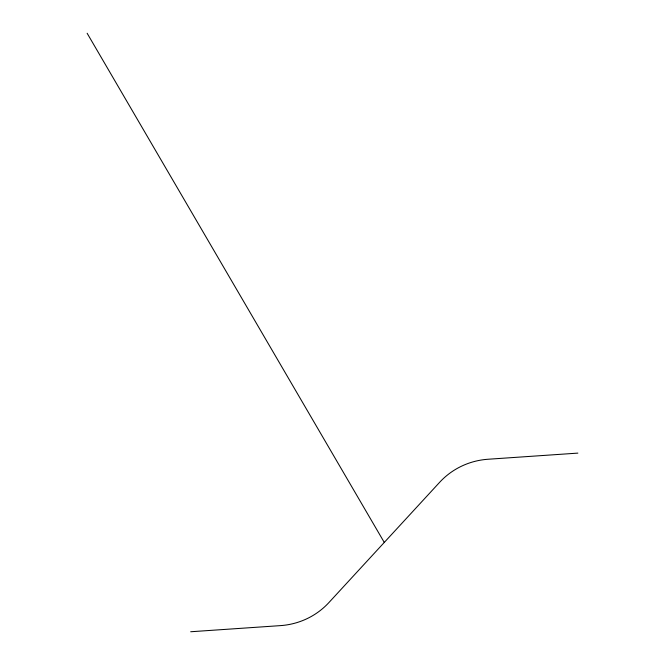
<?xml version="1.0" encoding="UTF-8"?>
<svg xmlns="http://www.w3.org/2000/svg" width="665" height="665" viewBox="0 0 665 665"><rect width="100%" height="100%" fill="white"/><g stroke="black" fill="none" stroke-linecap="round" stroke-linejoin="round"><path stroke-width="1" d="M577.868 453.114L488.152 459.241A74.547 72.585 29.9 0 0 439.623 482.325L328.934 602.54A74.547 72.585 29.9 0 1 280.406 625.624L190.689 631.75M87.132 33.25L384.279 542.432"/></g></svg>
